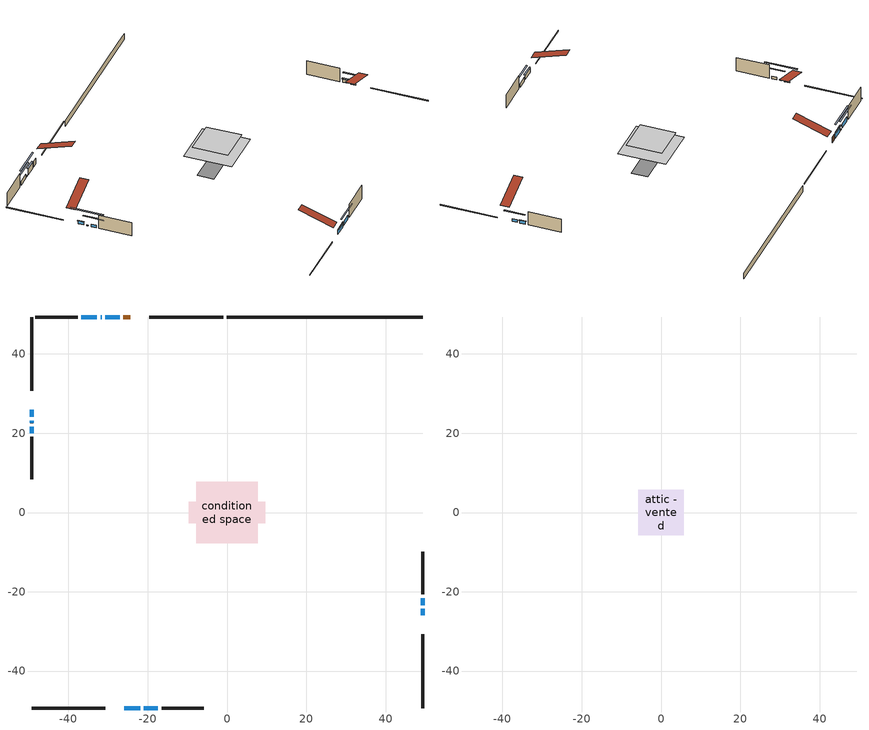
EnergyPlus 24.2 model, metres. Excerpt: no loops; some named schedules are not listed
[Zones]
conditioned space
 floor outside (Floor1 construction): -2.64,-2.64 -2.64,2.64 2.64,2.64 2.64,-2.64 z0.61
 floor adiabatic (AdiabaticFloorConstruction): -7.75,-7.75 -7.75,7.75 7.75,7.75 7.75,-7.75 z3.05
 floor foundation (Slab1 construction): -9.68,-2.66 -9.68,2.66 9.68,2.66 9.68,-2.66 z-1.52
 wall outside (RimJoist1 construction): -0.97,49.33 -19.58,49.33 / -49.33,-49.33 -30.72,-49.33 / -49.33,49.33 -49.33,30.72 / 49.33,-49.33 49.33,-30.72 z0.61:0.91
 wall outside (AdiabaticWallConstruction 1): -24.41,49.33 -26.15,49.33 z0.61:2.64
 wall outside (AdiabaticWallConstruction): 49.33,-25.9 49.33,-24.3 / -49.33,21.66 -49.33,20.06 z0.61:1.54; 49.33,-23.37 49.33,-21.58 / -49.33,25.9 -49.33,24.1 z0.61:1.66; -27.07,49.33 -30.69,49.33 z0.61:2.72; -25.9,-49.33 -21.92,-49.33 z0.61:2.16; -31.62,49.33 -31.92,49.33 z0.61:0.96; -49.33,23.18 -49.33,22.58 z0.61:0.95; -32.84,49.33 -36.78,49.33 z0.61:2.14; -20.99,-49.33 -17.45,-49.33 z0.61:1.99
 wall outside (Wall1 construction): -37.71,49.33 -48.4,49.33 / -16.52,-49.33 -5.83,-49.33 / -49.33,19.13 -49.33,8.44 / 49.33,-20.65 49.33,-9.96 z0.61:5.49
 wall foundation (FoundationWall1 construction): -0.04,49.33,-1.52 -0.04,49.33,0.61 44.4,49.33,0.61 44.4,49.33,0.55 49.33,49.33,0.55 49.33,49.33,-1.52
 window (WindowConstruction): 49.33,-25.89 49.33,-24.3 z0.61:1.54
 window (WindowConstruction 4): 49.33,-23.37 49.33,-21.58 z0.61:1.66
 window (WindowConstruction 5): -27.07,49.33 -30.69,49.33 z0.61:2.72
 window (WindowConstruction 6): -25.89,-49.33 -21.92,-49.33 z0.61:2.16
 window (WindowConstruction 7): -49.33,25.89 -49.33,24.1 z0.61:1.66
 window (WindowConstruction 8): -31.62,49.33 -31.91,49.33 z0.61:0.95
 window (WindowConstruction 9): -49.33,23.17 -49.33,22.59 z0.61:0.95
 window (WindowConstruction 1): -32.84,49.33 -36.78,49.33 z0.61:2.14
 window (WindowConstruction 2): -20.99,-49.33 -17.45,-49.33 z0.61:1.99
 window (WindowConstruction 3): -49.33,21.66 -49.33,20.06 z0.61:1.54
 door (Door): -24.41,49.33 -26.15,49.33 z0.61:2.64
 ceiling adiabatic (AdiabaticFloorConstruction): 7.75,-7.75 7.75,7.75 -7.75,7.75 -7.75,-7.75 z3.05
attic - vented
 floor to conditioned space (Floor2 construction Reversed): -5.79,-5.79 -5.79,5.79 5.79,5.79 5.79,-5.79 z5.49
 roof outside (Roof1 construction): -23.48,49.33,5.49 -23.48,38.06,9.24 -20.51,38.06,9.24 -20.51,49.33,5.49; -26.82,-49.33,5.49 -26.82,-38.06,9.24 -29.79,-38.06,9.24 -29.79,-49.33,5.49; -49.33,26.82,5.49 -38.06,26.82,9.24 -38.06,29.79,9.24 -49.33,29.79,5.49; 49.33,-26.82,5.49 38.06,-26.82,9.24 38.06,-29.79,9.24 49.33,-29.79,5.49
shading: 49.33,-21.66 49.33,-28.53 49.75,-28.53 49.75,-21.66 z4.18; 49.33,-21.38 49.33,-23.57 49.75,-23.57 49.75,-21.38 z1.86; -30.89,49.33 -26.87,49.33 -26.87,49.75 -30.89,49.75 z2.92; -21.72,-49.33 -26.1,-49.33 -26.1,-49.75 -21.72,-49.75 z2.36; -49.33,23.9 -49.33,26.1 -49.75,26.1 -49.75,23.9 z1.86; -36.99,49.33 -26.54,49.33 -26.54,49.75 -36.99,49.75 z6.03; -49.33,17.51 -49.33,28.26 -49.75,28.26 -49.75,17.51 z6.03; -39.42,49.33 -30.2,49.33 -30.2,49.75 -39.42,49.75 z4.78; -14.81,-49.33 -23.63,-49.33 -23.63,-49.75 -14.81,-49.75 z4.63; -49.33,17.42 -49.33,24.3 -49.75,24.3 -49.75,17.42 z4.18
[Building]
Building 1: Terrain=Suburbs
[Site:Location]
Toronto City Centre_ON: Latitude {deg}=43.63; Longitude {deg}=-79.39; Time Zone {hr}=-5; Elevation {m}=77; Keep Site Location Information=Yes
[Site:GroundTemperature:Shallow]
5.01852, 3.26908, 3.12898, 3.95918, 7.29196, 10.6092, 13.4851, 15.3069, 15.4617, 13.9799, 11.1774, 7.9619
[Site:WaterMainsTemperature]
Calculation Method=Schedule; Temperature Schedule=mains temperature schedule
[Material] Roughness=Rough; Thermal Absorptance=0.9
Name | Thickness {m} | Conductivity {W/m-K} | Density {kg/m3} | Specific Heat {J/kg-K} | Solar Absorptance | Visible Absorptance
asphalt or fiberglass shingles | 0.00635 | 0.162714 | 1121.4 | 1465.45 | 0.4 | 0.4
ceiling loosefill ins | 0.169333 | 0.0480833 | 16.02 | 1046.75 | 0.7 | 0.7
ceiling stud and cavity | 0.1397 | 0.104391 | 65.682 | 1177.47 | 0.7 | 0.7
concrete 4.0 in. | 0.1016 | 1.803125 | 2242.8 | 837.4 | 0.7 | 0.7
concrete 8.0 in. | 0.2032 | 1.803125 | 2242.8 | 837.4 | 0.7 | 0.7
door material | 0.04445 | 0.053851 | 512.64 | 1214.23 | 0.7 | 0.7
exterior vertical ins | 0.0369022 | 0.029427 | 32.04 | 1214.23 | 0.7 | 0.7
floor covering | 0.0127 | 0.0433444 | 54.468 | 1339.84 | 0.6 | 0.6
floor rigid ins; rim joist rigid ins | 0.051816 | 0.029427 | 32.04 | 1214.23 | 0.7 | 0.7
floor rigid ins 1; wall rigid ins | 0.512978 | 0.029427 | 32.04 | 1214.23 | 0.7 | 0.7
floor stud and cavity | 0.1397 | 0.0816064 | 92.3553 | 1139.71 | 0.7 | 0.7
floor stud and cavity 1 | 0.1397 | 1.75129 | 37.0049 | 1207.88 | 0.7 | 0.7
furniture material conditioned space 1 | 0.1524 | 0.115458 | 640.8 | 1214.23 | 0.6 | 0.6
gypsum board | 0.0127 | 0.160291 | 801 | 837.4 | 0.6 | 0.6
gypsum board 1 | 0.0127 | 0.160291 | 801 | 837.4 | 0.7 | 0.7
osb sheathing 0.5 in. | 0.0127 | 0.115458 | 512.64 | 1214.23 | 0.7 | 0.7
osb sheathing 0.75 in. | 0.01905 | 0.115458 | 512.64 | 1214.23 | 0.7 | 0.7
osb sheathing 2.0 in. | 0.0508 | 0.115458 | 512.64 | 1214.23 | 0.7 | 0.7
rim joist stud and cavity | 0.0508 | 0.265703 | 125.044 | 1163.47 | 0.6 | 0.6
wall stud and cavity | 0.1397 | 0.0836021 | 139.0536 | 1170.24 | 0.7 | 0.7
wall stud and cavity 1 | 0.0889 | 0.380278 | 52.3479 | 1209.89 | 0.7 | 0.7
wall stud and cavity 2 | 0.0889 | 0.391764 | 83.0341 | 1211.67 | 0.7 | 0.7
wood siding | 0.0254 | 0.102417 | 544.68 | 1172.36 | 0.4 | 0.4
wood siding 1; wood siding 2; wood siding 3 | 0.0254 | 0.102417 | 544.68 | 1172.36 | 0.7 | 0.7
[WindowMaterial:SimpleGlazingSystem]
Name | U-Factor {W/m2-K} | Solar Heat Gain Coefficient
WindowMaterial | 2.95767 | 0.63
WindowMaterial 1 | 2.907136 | 0.68
WindowMaterial 2 | 2.91622 | 0.67
WindowMaterial 3 | 2.94461 | 0.64
WindowMaterial 4 | 2.88272 | 0.7
WindowMaterial 5 | 2.906 | 0.68
WindowMaterial 6 | 3.07123 | 0.43
[Construction]
AdiabaticFloorConstruction: floor stud and cavity 1, floor rigid ins 1, osb sheathing 0.75 in., floor covering
AdiabaticWallConstruction: wood siding 2, wall rigid ins, wall stud and cavity 1, gypsum board
AdiabaticWallConstruction 1: wood siding 3, wall rigid ins, wall stud and cavity 1, gypsum board
Door: door material
Floor1 construction: floor stud and cavity, floor rigid ins, osb sheathing 0.75 in., floor covering
Floor2 construction Reversed: gypsum board, ceiling stud and cavity, ceiling loosefill ins
FoundationWall1 construction: concrete 8.0 in., gypsum board 1
furniture construction conditioned space 1: furniture material conditioned space 1
PartitionWallConstruction: gypsum board, wall stud and cavity 2, gypsum board
RimJoist1 construction: wood siding 1, rim joist rigid ins, osb sheathing 2.0 in., rim joist stud and cavity
Roof1 construction: asphalt or fiberglass shingles
Slab1 construction: concrete 4.0 in.
Wall1 construction: wood siding, osb sheathing 0.5 in., wall stud and cavity, gypsum board
WindowConstruction; WindowConstruction 3: WindowMaterial
WindowConstruction 1: WindowMaterial 1
WindowConstruction 2: WindowMaterial 2
WindowConstruction 4; WindowConstruction 7: WindowMaterial 3
WindowConstruction 5: WindowMaterial 4
WindowConstruction 6: WindowMaterial 5
WindowConstruction 8; WindowConstruction 9: WindowMaterial 6
[Zone] Multiplier=1; Part of Total Floor Area=Yes
Name | Volume {m3}
attic - vented | 81.6894
conditioned space | 856
[Space]
Name | Zone | Volume {m3}
attic - vented 1 | attic - vented | 81.6894
conditioned space 1 | conditioned space | 856
[ZoneInfiltration:EffectiveLeakageArea]
infil attic - vented 1: Zone or Space=attic - vented 1; Schedule=Always On Discrete; Effective Air Leakage Area {cm2}=5639.16; Stack Coefficient=0.000261277; Wind Coefficient=1.09212e-05
[ZoneMixing]
whole house fan mix: Zone or Space=attic - vented; Schedule=Always On Continuous; Design Flow Rate Calculation Method=Flow/Zone; Design Flow Rate {m3/s}=0; Source Zone or Space=conditioned space
[SurfaceProperty:ExposedFoundationPerimeter]
Slab1: Exposed Perimeter Calculation Method=TotalExposedPerimeter; Total Exposed Perimeter {m}=49.377
[InternalMass] Zone or ZoneList=conditioned space; Space or SpaceList=conditioned space 1
Name | Construction | Surface Area {m2}
furniture mass conditioned space 1 | furniture construction conditioned space 1 | 148.36
partition wall mass | PartitionWallConstruction | 370.9
[Lights]
interior lighting: Zone or ZoneList or Space or SpaceList=conditioned space 1; Schedule=interior lighting schedule; Design Level Calculation Method=LightingLevel; Lighting Level {W}=343.2; Return Air Fraction=0; Fraction Radiant=0.6; Fraction Visible=0.2; Fraction Replaceable=1
[People]
occupants: Zone or ZoneList or Space or SpaceList=conditioned space 1; Number of People Schedule=occupants schedule; Number of People Calculation Method=People; Number of People=3; Fraction Radiant=0.314171; Sensible Heat Fraction=0.56303; Activity Level Schedule=occupants activity schedule; Carbon Dioxide Generation Rate {m3/s-W}=0; Enable ASHRAE 55 Comfort Warnings=No; Mean Radiant Temperature Calculation Type=EnclosureAveraged
[ElectricEquipment] Zone or ZoneList or Space or SpaceList=conditioned space 1; Design Level Calculation Method=EquipmentLevel
Name | Schedule | Design Level {W} | Fraction Latent | Fraction Radiant | Fraction Lost
clothes dryer | clothes dryer schedule | 140.772 | 0.015 | 0.081 | 0.85
clothes washer | clothes washer schedule | 32.1985 | 0.03 | 0.162 | 0.7
cooking range | cooking range schedule | 215.147 | 0.08 | 0.432 | 0.2
dishwasher | dishwasher schedule | 66.8632 | 0.3 | 0.18 | 0.4
fridge | fridge schedule | 72.9452 | 0 | 0.6 | 0
mech vent house fan | mech vent house fan schedule | 0.95 | 0 | 0 | 1
mech vent house fan cfis | mech vent house fan cfis schedule | 0 | 0 | 0 | 0
misc plug loads | misc plug loads schedule | 494.7 | 0.045 | 0.513 | 0.1
whole house fan | Always On Discrete | 0 | 0 | 0 | 1
[OtherEquipment] Zone or ZoneList or Space or SpaceList=conditioned space 1; Design Level Calculation Method=EquipmentLevel
Name | Fuel Type | Schedule | Design Level {W} | Fraction Latent | Fraction Radiant | Fraction Lost
clothes dryer 1 | Electricity | clothes dryer schedule | 0 | 0.015 | 0.081 | 0.85
cooking range 1 | Electricity | cooking range schedule | 0 | 0.08 | 0.432 | 0.2
general water use latent | None | general water use schedule | 62.594 | 1 | 0 | 0
general water use sensible | None | general water use schedule | -61.6891 | 0 | 0.6 | 0
mech vent house fan latent load | None | Always On Discrete | 0 | 1 | 0 | 0
mech vent house fan sensible load | None | Always On Discrete | 0 | 0 | 0 | 0
water heater energy adjustment1 | NaturalGas | Always On Discrete | 0.01 | 0 | 0 | 1
[ZoneInfiltration:DesignFlowRate] Zone or ZoneList or Space or SpaceList=conditioned space 1; Schedule=Always On Discrete; Design Flow Rate Calculation Method=Flow/Zone; Design Flow Rate {m3/s}=0
infil flow; natural vent flow; whole house fan flow
[AvailabilityManager:Scheduled]
central ac and furnace airloop Availability Manager: Schedule=Always On Discrete
[Foundation:Kiva]
Foundation Kiva 1: Initial Indoor Air Temperature {C}=18; Wall Height Above Grade {m}=0.609996; Wall Depth Below Slab {m}=0.2032; Custom Block Material Name 1=exterior vertical ins; Custom Block Depth 1 {m}=2.13; Custom Block X Position 1 {m}=0.2159; Custom Block Z Position 1 {m}=0
[Foundation:Kiva:Settings]
Soil Conductivity {W/m-K}=0.849921; Soil Density {kg/m3}=1842.3; Soil Specific Heat {J/kg-K}=418.7; Ground Solar Absorptivity=0.9; Ground Thermal Absorptivity=0.9; Ground Surface Roughness {m}=0.03; Far-Field Width {m}=40; Deep-Ground Boundary Condition=ZeroFlux; Deep-Ground Depth {m}=40; Minimum Cell Dimension {m}=0.2; Maximum Cell Growth Coefficient=3; Simulation Timestep=Timestep
[Exterior:Lights]
exterior lighting: Schedule=exterior lighting schedule; Design Level {W}=75.6
[EnergyManagementSystem:GlobalVariable]
central_ac_and_furnace_airloop_Fan_RTF
infil_program_Qfan
infil_program_Qinf
natural_vent_program_Qnv
natural_vent_program_Qwhf
[EnergyManagementSystem:Sensor]
Name | Output:Variable or Output:Meter Index Key | Output:Variable or Output:Meter
airflow_gain | infil flow | Infiltration Sensible Heat Gain Energy
airflow_gain_1 | natural vent flow | Infiltration Sensible Heat Gain Energy
airflow_gain_2 | whole house fan flow | Infiltration Sensible Heat Gain Energy
airflow_loss | infil flow | Infiltration Sensible Heat Loss Energy
airflow_loss_1 | natural vent flow | Infiltration Sensible Heat Loss Energy
airflow_loss_2 | whole house fan flow | Infiltration Sensible Heat Loss Energy
clg_load_cond |  | Cooling:EnergyTransfer:Zone:CONDITIONED SPACE
clg_sp_s; clg_sp_s_1 | cooling setpoint | Schedule Value
clothes_dryer_exhaust_0_sch_s | clothes dryer exhaust 0 schedule | Schedule Value
cool_season | cooling season schedule | Schedule Value
htg_load_cond |  | Heating:EnergyTransfer:Zone:CONDITIONED SPACE
htg_sp_s; htg_sp_s_1 | heating setpoint | Schedule Value
ig_ee_conv | clothes dryer | Electric Equipment Convective Heating Energy
ig_ee_conv_2 | cooking range | Electric Equipment Convective Heating Energy
ig_ee_conv_4 | fridge | Electric Equipment Convective Heating Energy
ig_ee_conv_5 | misc plug loads | Electric Equipment Convective Heating Energy
ig_ee_conv_6 | whole house fan | Electric Equipment Convective Heating Energy
ig_ee_rad | clothes dryer | Electric Equipment Radiant Heating Energy
ig_ee_rad_2 | cooking range | Electric Equipment Radiant Heating Energy
ig_ee_rad_4 | fridge | Electric Equipment Radiant Heating Energy
ig_ee_rad_5 | misc plug loads | Electric Equipment Radiant Heating Energy
ig_ee_rad_6 | whole house fan | Electric Equipment Radiant Heating Energy
ig_lgt_conv | interior lighting | Lights Convective Heating Energy
ig_lgt_rad | interior lighting | Lights Radiant Heating Energy
ig_lgt_vis | interior lighting | Lights Visible Radiation Heating Energy
ig_oe_conv | clothes dryer 1 | Other Equipment Convective Heating Energy
ig_oe_conv_1 | cooking range 1 | Other Equipment Convective Heating Energy
ig_oe_conv_2 | general water use latent | Other Equipment Convective Heating Energy
ig_oe_conv_3 | general water use sensible | Other Equipment Convective Heating Energy
ig_oe_conv_4 | water heater energy adjustment1 | Other Equipment Convective Heating Energy
ig_oe_rad | clothes dryer 1 | Other Equipment Radiant Heating Energy
ig_oe_rad_1 | cooking range 1 | Other Equipment Radiant Heating Energy
ig_oe_rad_2 | general water use latent | Other Equipment Radiant Heating Energy
ig_oe_rad_3 | general water use sensible | Other Equipment Radiant Heating Energy
ig_oe_rad_4 | water heater energy adjustment1 | Other Equipment Radiant Heating Energy
ig_ppl_conv | occupants | People Convective Heating Energy
ig_ppl_rad | occupants | People Radiant Heating Energy
im_conv | furniture mass conditioned space 1 | Surface Inside Face Convection Heat Gain Energy
im_conv_1 | partition wall mass | Surface Inside Face Convection Heat Gain Energy
im_ig | furniture mass conditioned space 1 | Surface Inside Face Internal Gains Radiation Heat Gain Energy
im_ig_1 | partition wall mass | Surface Inside Face Internal Gains Radiation Heat Gain Energy
im_lgt | furniture mass conditioned space 1 | Surface Inside Face Lights Radiation Heat Gain Energy
im_lgt_1 | partition wall mass | Surface Inside Face Lights Radiation Heat Gain Energy
im_sol | furniture mass conditioned space 1 | Surface Inside Face Solar Radiation Heat Gain Energy
im_sol_1 | partition wall mass | Surface Inside Face Solar Radiation Heat Gain Energy
im_surf | furniture mass conditioned space 1 | Surface Inside Face Net Surface Thermal Radiation Heat Gain Energy
im_surf_1 | partition wall mass | Surface Inside Face Net Surface Thermal Radiation Heat Gain Energy
mv_conv | mech vent house fan | Electric Equipment Convective Heating Energy
mv_conv_1 | mech vent house fan cfis | Electric Equipment Convective Heating Energy
mv_conv_2 | mech vent house fan latent load | Other Equipment Convective Heating Energy
mv_conv_3 | mech vent house fan sensible load | Other Equipment Convective Heating Energy
mv_rad | mech vent house fan | Electric Equipment Radiant Heating Energy
mv_rad_1 | mech vent house fan cfis | Electric Equipment Radiant Heating Energy
mv_rad_2 | mech vent house fan latent load | Other Equipment Radiant Heating Energy
mv_rad_3 | mech vent house fan sensible load | Other Equipment Radiant Heating Energy
natural_vent_s | natural vent schedule | Schedule Value
out_pb_s |  | Site Outdoor Air Barometric Pressure
out_wt_s |  | Site Outdoor Air Humidity Ratio
site_vw_s |  | Site Wind Speed
ss_back_out | Window1 | Surface Window Shortwave from Zone Back Out Window Heat Transfer Rate
ss_back_out_1 | Window11 | Surface Window Shortwave from Zone Back Out Window Heat Transfer Rate
ss_back_out_2 | Window13 | Surface Window Shortwave from Zone Back Out Window Heat Transfer Rate
ss_back_out_3 | Window15 | Surface Window Shortwave from Zone Back Out Window Heat Transfer Rate
ss_back_out_4 | Window18 | Surface Window Shortwave from Zone Back Out Window Heat Transfer Rate
ss_back_out_5 | Window20 | Surface Window Shortwave from Zone Back Out Window Heat Transfer Rate
ss_back_out_6 | Window21 | Surface Window Shortwave from Zone Back Out Window Heat Transfer Rate
ss_back_out_7 | Window3 | Surface Window Shortwave from Zone Back Out Window Heat Transfer Rate
ss_back_out_8 | Window6 | Surface Window Shortwave from Zone Back Out Window Heat Transfer Rate
ss_back_out_9 | Window9 | Surface Window Shortwave from Zone Back Out Window Heat Transfer Rate
ss_conv | Door1 | Surface Inside Face Convection Heat Gain Energy
ss_conv_1 | Window1 | Surface Inside Face Convection Heat Gain Energy
ss_conv_10 | Window9 | Surface Inside Face Convection Heat Gain Energy
ss_conv_2 | Window11 | Surface Inside Face Convection Heat Gain Energy
ss_conv_3 | Window13 | Surface Inside Face Convection Heat Gain Energy
ss_conv_4 | Window15 | Surface Inside Face Convection Heat Gain Energy
ss_conv_5 | Window18 | Surface Inside Face Convection Heat Gain Energy
ss_conv_6 | Window20 | Surface Inside Face Convection Heat Gain Energy
ss_conv_7 | Window21 | Surface Inside Face Convection Heat Gain Energy
ss_conv_8 | Window3 | Surface Inside Face Convection Heat Gain Energy
ss_conv_9 | Window6 | Surface Inside Face Convection Heat Gain Energy
ss_ig | Door1 | Surface Inside Face Internal Gains Radiation Heat Gain Energy
ss_ig_1 | Window1 | Surface Inside Face Internal Gains Radiation Heat Gain Energy
ss_ig_10 | Window9 | Surface Inside Face Internal Gains Radiation Heat Gain Energy
ss_ig_2 | Window11 | Surface Inside Face Internal Gains Radiation Heat Gain Energy
ss_ig_3 | Window13 | Surface Inside Face Internal Gains Radiation Heat Gain Energy
ss_ig_4 | Window15 | Surface Inside Face Internal Gains Radiation Heat Gain Energy
ss_ig_5 | Window18 | Surface Inside Face Internal Gains Radiation Heat Gain Energy
ss_ig_6 | Window20 | Surface Inside Face Internal Gains Radiation Heat Gain Energy
ss_ig_7 | Window21 | Surface Inside Face Internal Gains Radiation Heat Gain Energy
ss_ig_8 | Window3 | Surface Inside Face Internal Gains Radiation Heat Gain Energy
ss_ig_9 | Window6 | Surface Inside Face Internal Gains Radiation Heat Gain Energy
ss_lgt | Door1 | Surface Inside Face Lights Radiation Heat Gain Energy
ss_sol | Door1 | Surface Inside Face Solar Radiation Heat Gain Energy
ss_surf | Door1 | Surface Inside Face Net Surface Thermal Radiation Heat Gain Energy
ss_surf_1 | Window1 | Surface Inside Face Net Surface Thermal Radiation Heat Gain Energy
ss_surf_10 | Window9 | Surface Inside Face Net Surface Thermal Radiation Heat Gain Energy
ss_surf_2 | Window11 | Surface Inside Face Net Surface Thermal Radiation Heat Gain Energy
ss_surf_3 | Window13 | Surface Inside Face Net Surface Thermal Radiation Heat Gain Energy
ss_surf_4 | Window15 | Surface Inside Face Net Surface Thermal Radiation Heat Gain Energy
ss_surf_5 | Window18 | Surface Inside Face Net Surface Thermal Radiation Heat Gain Energy
ss_surf_6 | Window20 | Surface Inside Face Net Surface Thermal Radiation Heat Gain Energy
ss_surf_7 | Window21 | Surface Inside Face Net Surface Thermal Radiation Heat Gain Energy
ss_surf_8 | Window3 | Surface Inside Face Net Surface Thermal Radiation Heat Gain Energy
ss_surf_9 | Window6 | Surface Inside Face Net Surface Thermal Radiation Heat Gain Energy
ss_trans_in | Window1 | Surface Window Transmitted Solar Radiation Rate
ss_trans_in_1 | Window11 | Surface Window Transmitted Solar Radiation Rate
ss_trans_in_2 | Window13 | Surface Window Transmitted Solar Radiation Rate
ss_trans_in_3 | Window15 | Surface Window Transmitted Solar Radiation Rate
ss_trans_in_4 | Window18 | Surface Window Transmitted Solar Radiation Rate
ss_trans_in_5 | Window20 | Surface Window Transmitted Solar Radiation Rate
ss_trans_in_6 | Window21 | Surface Window Transmitted Solar Radiation Rate
ss_trans_in_7 | Window3 | Surface Window Transmitted Solar Radiation Rate
ss_trans_in_8 | Window6 | Surface Window Transmitted Solar Radiation Rate
ss_trans_in_9 | Window9 | Surface Window Transmitted Solar Radiation Rate
ss_trans_out | Window1 | Surface Inside Face Initial Transmitted Diffuse Transmitted Out Window Solar Radiation Rate
ss_trans_out_1 | Window11 | Surface Inside Face Initial Transmitted Diffuse Transmitted Out Window Solar Radiation Rate
ss_trans_out_2 | Window13 | Surface Inside Face Initial Transmitted Diffuse Transmitted Out Window Solar Radiation Rate
ss_trans_out_3 | Window15 | Surface Inside Face Initial Transmitted Diffuse Transmitted Out Window Solar Radiation Rate
ss_trans_out_4 | Window18 | Surface Inside Face Initial Transmitted Diffuse Transmitted Out Window Solar Radiation Rate
ss_trans_out_5 | Window20 | Surface Inside Face Initial Transmitted Diffuse Transmitted Out Window Solar Radiation Rate
ss_trans_out_6 | Window21 | Surface Inside Face Initial Transmitted Diffuse Transmitted Out Window Solar Radiation Rate
ss_trans_out_7 | Window3 | Surface Inside Face Initial Transmitted Diffuse Transmitted Out Window Solar Radiation Rate
ss_trans_out_8 | Window6 | Surface Inside Face Initial Transmitted Diffuse Transmitted Out Window Solar Radiation Rate
ss_trans_out_9 | Window9 | Surface Inside Face Initial Transmitted Diffuse Transmitted Out Window Solar Radiation Rate
s_conv | Floor1 | Surface Inside Face Convection Heat Gain Energy
s_conv_1 | Floor2 | Surface Inside Face Convection Heat Gain Energy
s_conv_10 | Wall1:0 | Surface Inside Face Convection Heat Gain Energy
s_conv_11 | Wall1:180 | Surface Inside Face Convection Heat Gain Energy
s_conv_12 | Wall1:270 | Surface Inside Face Convection Heat Gain Energy
s_conv_13 | Wall1:90 | Surface Inside Face Convection Heat Gain Energy
s_conv_2 | FoundationWall1 | Surface Inside Face Convection Heat Gain Energy
s_conv_3 | inferred conditioned ceiling | Surface Inside Face Convection Heat Gain Energy
s_conv_4 | inferred conditioned floor | Surface Inside Face Convection Heat Gain Energy
s_conv_5 | RimJoist1:0 | Surface Inside Face Convection Heat Gain Energy
s_conv_6 | RimJoist1:180 | Surface Inside Face Convection Heat Gain Energy
s_conv_7 | RimJoist1:270 | Surface Inside Face Convection Heat Gain Energy
s_conv_8 | RimJoist1:90 | Surface Inside Face Convection Heat Gain Energy
s_conv_9 | Slab1 | Surface Inside Face Convection Heat Gain Energy
s_ig | Floor1 | Surface Inside Face Internal Gains Radiation Heat Gain Energy
s_ig_1 | Floor2 | Surface Inside Face Internal Gains Radiation Heat Gain Energy
s_ig_10 | Wall1:0 | Surface Inside Face Internal Gains Radiation Heat Gain Energy
s_ig_11 | Wall1:180 | Surface Inside Face Internal Gains Radiation Heat Gain Energy
s_ig_12 | Wall1:270 | Surface Inside Face Internal Gains Radiation Heat Gain Energy
s_ig_13 | Wall1:90 | Surface Inside Face Internal Gains Radiation Heat Gain Energy
s_ig_2 | FoundationWall1 | Surface Inside Face Internal Gains Radiation Heat Gain Energy
s_ig_3 | inferred conditioned ceiling | Surface Inside Face Internal Gains Radiation Heat Gain Energy
s_ig_4 | inferred conditioned floor | Surface Inside Face Internal Gains Radiation Heat Gain Energy
s_ig_5 | RimJoist1:0 | Surface Inside Face Internal Gains Radiation Heat Gain Energy
s_ig_6 | RimJoist1:180 | Surface Inside Face Internal Gains Radiation Heat Gain Energy
s_ig_7 | RimJoist1:270 | Surface Inside Face Internal Gains Radiation Heat Gain Energy
s_ig_8 | RimJoist1:90 | Surface Inside Face Internal Gains Radiation Heat Gain Energy
s_ig_9 | Slab1 | Surface Inside Face Internal Gains Radiation Heat Gain Energy
s_lgt | Floor1 | Surface Inside Face Lights Radiation Heat Gain Energy
s_lgt_1 | Floor2 | Surface Inside Face Lights Radiation Heat Gain Energy
s_lgt_10 | Wall1:0 | Surface Inside Face Lights Radiation Heat Gain Energy
s_lgt_11 | Wall1:180 | Surface Inside Face Lights Radiation Heat Gain Energy
s_lgt_12 | Wall1:270 | Surface Inside Face Lights Radiation Heat Gain Energy
s_lgt_13 | Wall1:90 | Surface Inside Face Lights Radiation Heat Gain Energy
s_lgt_2 | FoundationWall1 | Surface Inside Face Lights Radiation Heat Gain Energy
